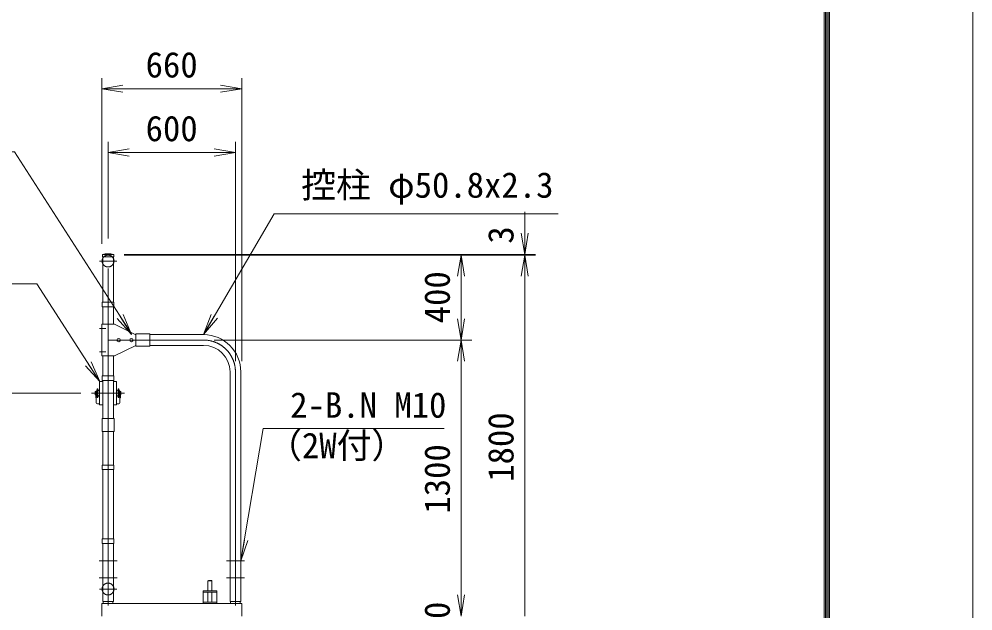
# Model space of a CAD drawing. Units: millimetres, scale not verified. Extents: x -10500 to 10500, y -7425 to 7425.
# Drawn here: x 6007 to 10500, y 542 to 3328 of the extents above; entities that cross this region are included whole.
import ezdxf
from ezdxf.enums import TextEntityAlignment as Align

# ---------------------------------------------------------------- set-up
doc = ezdxf.new("R2010")
doc.units = ezdxf.units.MM
doc.header["$LTSCALE"] = 50
for name, pattern in [('DASHED', [7.5, 6, -1.5]), ('USER1', [50.8, 31.75, -6.35, 6.35, -6.35]), ('USER2', [1.5, 1, -0.5])]:
    doc.linetypes.add(name, pattern=pattern)
for name, color, linetype, lineweight in [('0-1_D-BMK', 2, 'USER1', 13), ('0-2_D-STR-DIM', 7, 'Continuous', 9), ('0-3_0', 7, 'Continuous', 18), ('0-4_D-STR3', 3, 'Continuous', 13), ('0-5_D-STR1', 1, 'Continuous', 18), ('0-6_D-STR2', 7, 'Continuous', 9), ('0-9_D-STR-TXT', 7, 'Continuous', 9), ('0-B_D-TTL', 7, 'Continuous', 9)]:
    doc.layers.add(name, color=color, linetype=linetype, lineweight=lineweight)
doc.styles.add('ＭＳ ゴシック', font='')
doc.styles.get('ＭＳ ゴシック').set_extended_font_data('MS Gothic')

# ---------------------------------------------------------------- blocks, each defined once
blk = doc.blocks.new('_Open')
at = {"layer": '0-3_0', "lineweight": 9}
blk.add_line((-50, 8.33), (0, 0), dxfattribs=at)
blk.add_lwpolyline([(-50, -8.33), (0, 0), (-50, 0)], dxfattribs=at)

msp = doc.modelspace()

# ---------------------------------------------------------------- linework, layer by layer
at = {"layer": '0-1_D-BMK'}
for p, q in [((6426.01, 566.98), (6426.01, 2244.98)), ((6426.01, 566.98), (6426.01, 2244.98)), ((6426.01, 566.98), (6426.01, 2244.98)), ((6466.83, 2188.97), (6385.2, 2188.97)), ((6415.17, 1871.97), (6386.06, 1871.97)), ((6426.01, 1816.97), (6876.01, 1816.97)), ((6415.17, 1761.97), (6386.06, 1761.97)), ((7026.01, 566.98), (7026.01, 1666.97)), ((7026.01, 566.98), (7026.01, 1666.97)), ((7026.01, 566.98), (7026.01, 1666.97)), ((7026.01, 566.98), (7026.01, 1666.97)), ((6503.74, 1566.98), (6348.29, 1566.98)), ((6468.41, 776.98), (6383.61, 776.98)), ((7068.41, 776.98), (6983.61, 776.98)), ((6468.41, 696.98), (6383.61, 696.98)), ((7068.41, 696.98), (6983.61, 696.98)), ((6466.83, 644.98), (6385.2, 644.98)), ((6466.83, 644.98), (6385.2, 644.98))]:
    msp.add_line(p, q, dxfattribs=at)
msp.add_arc((6876.01, 1666.97), 150, 0, 90, dxfattribs=at)
at = {"layer": '0-2_D-STR-DIM'}
for p, q in [((6396.01, 2269.98), (6396.01, 3049.98)), ((7056.01, 1716.97), (7056.01, 3049.98)), ((6496.01, 2999.98), (6956.01, 2999.98)), ((6426.01, 2294.98), (6426.01, 2749.98)), ((7026.01, 1716.97), (7026.01, 2749.98)), ((6526.01, 2699.98), (6926.01, 2699.98)), ((8388.9, 2319.98), (8388.9, 2419.98)), ((6502.61, 2219.98), (8438.9, 2219.98)), ((6502.61, 2216.97), (8138.9, 2216.97)), ((6502.61, 2216.97), (8438.9, 2216.97)), ((6502.61, 2216.97), (8438.9, 2216.97)), ((8388.9, 2216.97), (8388.9, 2219.98)), ((8088.9, 2116.97), (8088.9, 1916.97)), ((8388.9, 2116.97), (8388.9, 516.98)), ((8388.9, 2116.97), (8388.9, 2016.97)), ((6926.01, 1816.97), (8138.9, 1816.97)), ((6926.01, 1816.97), (8138.9, 1816.97)), ((8088.9, 1716.97), (8088.9, 616.98)), ((6298.29, 1566.98), (5826.01, 1566.98)), ((8088.9, 616.98), (8088.9, 716.98))]:
    msp.add_line(p, q, dxfattribs=at)
at = {"layer": '0-4_D-STR3'}
for p, q in [((6453.71, 1994.97), (6398.31, 1994.97)), ((6398.31, 1973.97), (6398.31, 1994.97)), ((6453.71, 1973.97), (6453.71, 1994.97)), ((6453.71, 1973.97), (6398.31, 1973.97)), ((6397.41, 1741.97), (6397.41, 1891.97)), ((6456.01, 1891.97), (6397.41, 1891.97)), ((6456.01, 1891.97), (6556.01, 1841.97)), ((6622.01, 1845.52), (6556.01, 1845.52)), ((6556.01, 1845.52), (6556.01, 1788.42)), ((6622.01, 1845.52), (6622.01, 1788.42)), ((6556.01, 1841.97), (6556.01, 1791.97)), ((6456.01, 1741.97), (6556.01, 1791.97)), ((6622.01, 1788.42), (6556.01, 1788.42)), ((6397.41, 1741.97), (6456.01, 1741.97)), ((6386.39, 1514.23), (6386.39, 1619.73)), ((6388.64, 1621.98), (6400.61, 1621.98)), ((6453.71, 1647.97), (6398.31, 1647.97)), ((6398.31, 1626.97), (6398.31, 1647.97)), ((6453.71, 1626.97), (6398.31, 1626.97)), ((6463.39, 1621.98), (6451.41, 1621.98)), ((6453.71, 1626.97), (6453.71, 1647.97)), ((6465.64, 1514.23), (6465.64, 1619.73)), ((6365.29, 1561.23), (6365.29, 1572.73)), ((6370.79, 1574.48), (6365.99, 1574.48)), ((6367.61, 1576.98), (6367.61, 1574.48)), ((6370.79, 1557.98), (6370.79, 1575.98)), ((6372.29, 1577.48), (6373.29, 1577.48)), ((6373.79, 1551.98), (6373.79, 1581.98)), ((6373.79, 1581.98), (6374.79, 1581.98)), ((6374.79, 1546.98), (6374.79, 1586.98)), ((6374.79, 1586.98), (6377.79, 1586.98)), ((6377.79, 1546.98), (6377.79, 1586.98)), ((6377.79, 1575.98), (6379.56, 1578.32)), ((6382.59, 1580.48), (6386.39, 1580.48)), ((6469.44, 1580.48), (6465.64, 1580.48)), ((6474.24, 1575.98), (6472.47, 1578.32)), ((6474.24, 1546.98), (6474.24, 1586.98)), ((6477.24, 1586.98), (6474.24, 1586.98)), ((6477.24, 1546.98), (6477.24, 1586.98)), ((6478.24, 1581.98), (6477.24, 1581.98)), ((6478.24, 1551.98), (6478.24, 1581.98)), ((6479.74, 1577.48), (6478.74, 1577.48)), ((6481.24, 1557.98), (6481.24, 1575.98)), ((6481.24, 1574.48), (6486.04, 1574.48)), ((6486.74, 1561.23), (6486.74, 1572.73)), ((6370.79, 1570.98), (6365.99, 1570.98)), ((6370.79, 1562.98), (6365.99, 1562.98)), ((6370.79, 1559.48), (6365.99, 1559.48)), ((6367.61, 1559.48), (6367.61, 1546.98)), ((6370.61, 1541.98), (6370.61, 1521.98)), ((6372.29, 1556.48), (6373.29, 1556.48)), ((6373.79, 1551.98), (6374.79, 1551.98)), ((6374.79, 1546.98), (6377.79, 1546.98)), ((6377.79, 1557.98), (6379.56, 1555.64)), ((6382.59, 1553.48), (6386.39, 1553.48)), ((6469.44, 1553.48), (6465.64, 1553.48)), ((6474.24, 1557.98), (6472.47, 1555.64)), ((6477.24, 1546.98), (6474.24, 1546.98)), ((6478.24, 1551.98), (6477.24, 1551.98)), ((6479.74, 1556.48), (6478.74, 1556.48)), ((6481.24, 1570.98), (6486.04, 1570.98)), ((6486.04, 1562.98), (6481.24, 1562.98)), ((6481.24, 1559.48), (6486.04, 1559.48)), ((6481.41, 1541.98), (6481.41, 1521.98)), ((6484.41, 1559.48), (6484.41, 1546.98)), ((6375.61, 1516.98), (6386.39, 1516.98)), ((6388.64, 1511.98), (6400.61, 1511.98)), ((6463.39, 1511.98), (6451.41, 1511.98)), ((6476.41, 1516.98), (6465.64, 1516.98)), ((6454.21, 1446.98), (6397.81, 1446.98)), ((6397.81, 1446.98), (6397.81, 1386.98)), ((6454.21, 1446.98), (6454.21, 1386.98)), ((6454.21, 1386.98), (6397.81, 1386.98)), ((6453.71, 1227.97), (6398.31, 1227.97)), ((6398.31, 1227.97), (6398.31, 1206.97)), ((6453.71, 1227.97), (6453.71, 1206.97)), ((6453.71, 1206.97), (6398.31, 1206.97)), ((6453.71, 880.97), (6398.31, 880.97)), ((6398.31, 880.97), (6398.31, 859.97)), ((6453.71, 859.97), (6398.31, 859.97)), ((6453.71, 880.97), (6453.71, 859.97)), ((6898.51, 685.66), (6896.51, 683.66)), ((6915.51, 683.66), (6896.51, 683.66)), ((6896.51, 683.66), (6896.51, 636.98)), ((6913.51, 685.66), (6898.51, 685.66)), ((6913.51, 685.66), (6915.51, 683.66)), ((6915.51, 683.66), (6915.51, 636.98)), ((6873.51, 636.98), (6873.51, 630.98)), ((6873.51, 636.98), (6873.51, 576.98)), ((6896.51, 630.98), (6896.51, 582.98)), ((6915.51, 630.98), (6915.51, 582.98)), ((6938.51, 636.98), (6938.51, 576.98)), ((6873.51, 582.98), (6873.51, 576.98))]:
    msp.add_line(p, q, dxfattribs=at)
at = {"layer": '0-4_D-STR3', "linetype": 'USER2'}
for p, q in [((6370.61, 1559.48), (6370.61, 1541.98)), ((6481.41, 1559.48), (6481.41, 1541.98))]:
    msp.add_line(p, q, dxfattribs=at)
at = {"layer": '0-4_D-STR3'}
for points in [[(6367.61, 1576.98), (6370.61, 1576.98), (6370.61, 1574.48)], [(6873.51, 636.98), (6938.51, 636.98), (6938.51, 630.98), (6873.51, 630.98)], [(6873.51, 582.98), (6938.51, 582.98), (6938.51, 576.98), (6873.51, 576.98)]]:
    msp.add_lwpolyline(points, dxfattribs=at)
for centre in [(6476.01, 1816.97), (6536.01, 1816.97)]:
    msp.add_circle(centre, 8, dxfattribs=at)
for centre, radius, start, end in [((6388.64, 1619.73), 2.25, 90, 180), ((6463.39, 1619.73), 2.25, 0, 90), ((6367.82, 1572.73), 2.54, 136.35169, 223.64831), ((6372.29, 1575.98), 1.5, 90, 180), ((6373.29, 1577.98), 0.5, 270, 0), ((6382.59, 1577.28), 3.2, 90, 161.05067), ((6469.44, 1577.28), 3.2, 18.94933, 90), ((6478.74, 1577.98), 0.5, 180, 270), ((6479.74, 1575.98), 1.5, 0, 90), ((6484.21, 1572.73), 2.54, 316.35169, 43.64831), ((6377.06, 1566.98), 11.78, 160.14751, 199.85249), ((6367.82, 1561.23), 2.54, 136.39452, 223.60548), ((6363.46, 1541.08), 7.21, 7.10672, 54.8208), ((6372.29, 1557.98), 1.5, 180, 270), ((6373.29, 1555.98), 0.5, 0, 90), ((6382.59, 1556.68), 3.2, 198.94933, 270), ((6469.44, 1556.68), 3.2, 270, 341.05067), ((6478.74, 1555.98), 0.5, 90, 180), ((6479.74, 1557.98), 1.5, 270, 0), ((6488.57, 1541.08), 7.21, 125.1792, 172.89328), ((6474.97, 1566.98), 11.78, 340.14751, 19.85249), ((6484.21, 1561.23), 2.54, 316.39452, 43.60548), ((6375.61, 1521.98), 5, 180, 270), ((6388.64, 1514.23), 2.25, 180, 270), ((6463.39, 1514.23), 2.25, 270, 0), ((6476.41, 1521.98), 5, 270, 0)]:
    msp.add_arc(centre, radius, start, end, dxfattribs=at)
at = {"layer": '0-5_D-STR1'}
for p, q in [((6452.61, 2219.98), (6399.41, 2219.98)), ((6399.41, 2208.98), (6399.41, 2219.98)), ((6452.61, 2208.98), (6399.41, 2208.98)), ((6400.61, 1994.97), (6400.61, 2208.98)), ((6400.61, 1994.97), (6400.61, 2208.98)), ((6451.41, 1994.97), (6451.41, 2208.98)), ((6451.41, 1994.97), (6451.41, 2208.98)), ((6452.61, 2208.98), (6452.61, 2219.98)), ((6400.61, 1891.97), (6400.61, 1973.97)), ((6400.61, 1891.97), (6400.61, 1973.97)), ((6451.41, 1891.97), (6451.41, 1973.97)), ((6451.41, 1891.97), (6451.41, 1973.97)), ((6555.21, 1842.37), (6556.01, 1842.37)), ((6622.01, 1842.37), (6876.01, 1842.37)), ((6555.21, 1791.57), (6556.01, 1791.57)), ((6622.01, 1791.57), (6876.01, 1791.57)), ((6400.61, 1647.97), (6400.61, 1741.97)), ((6400.61, 1647.97), (6400.61, 1741.97)), ((6451.41, 1647.97), (6451.41, 1741.97)), ((7000.61, 586.98), (7000.61, 1666.97)), ((7000.61, 586.98), (7000.61, 1666.97)), ((7000.61, 586.98), (7000.61, 1666.97)), ((7051.41, 586.98), (7051.41, 1666.97)), ((7051.41, 586.98), (7051.41, 1666.97)), ((6400.61, 1446.98), (6400.61, 1626.97)), ((6400.61, 1446.98), (6400.61, 1626.97)), ((6451.41, 1446.98), (6451.41, 1626.97)), ((6400.61, 1227.97), (6400.61, 1386.98)), ((6400.61, 1227.97), (6400.61, 1386.98)), ((6451.41, 1227.97), (6451.41, 1386.98)), ((6451.41, 1227.97), (6451.41, 1386.98)), ((6400.61, 880.97), (6400.61, 1206.97)), ((6400.61, 880.97), (6400.61, 1206.97)), ((6451.41, 880.97), (6451.41, 1206.97)), ((6451.41, 880.97), (6451.41, 1206.97)), ((6400.61, 586.98), (6400.61, 859.97)), ((6400.61, 586.98), (6400.61, 859.97)), ((6451.41, 586.98), (6451.41, 859.97)), ((6451.41, 586.98), (6451.41, 859.97)), ((6451.41, 586.98), (6400.61, 586.98)), ((6403.51, 576.98), (6403.51, 586.98)), ((6448.51, 576.98), (6448.51, 586.98)), ((7051.41, 586.98), (7000.61, 586.98)), ((7003.51, 576.98), (7003.51, 586.98)), ((7048.51, 576.98), (7048.51, 586.98)), ((7056.01, 576.98), (6396.01, 576.98)), ((6396.01, 576.98), (6396.01, 516.98)), ((7056.01, 576.98), (7056.01, 516.98))]:
    msp.add_line(p, q, dxfattribs=at)
for centre, radius, start, end in [((6426.01, 2103.55), 119.43, 77.13052, 102.86948), ((6876.01, 1666.97), 175.4, 0, 90), ((6876.01, 1666.97), 124.6, 0, 90)]:
    msp.add_arc(centre, radius, start, end, dxfattribs=at)
at = {"layer": '0-6_D-STR2', "linetype": 'DASHED'}
for centre in [(6426.01, 2188.97), (6426.01, 644.98)]:
    msp.add_circle(centre, 28, dxfattribs=at)
at = {"layer": '0-9_D-STR-TXT'}
for points in [[(5215.68, 2703.52), (5984.82, 2703.52), (6535.78, 1845.59)], [(8545.49, 2410.79), (7208.79, 2410.79), (6877.03, 1844.1)], [(5341.46, 2081.39), (6090.88, 2081.39), (6385.96, 1623)], [(8009.69, 1401.21), (7156.64, 1401.21), (7051.75, 778.95)]]:
    msp.add_lwpolyline(points, dxfattribs=at)
at = {"layer": '0-B_D-TTL', "color": 2, "lineweight": 18}
msp.add_lwpolyline([(-10500, 7425), (10500, 7425), (10500, -7425), (-10500, -7425)], close=True, dxfattribs=at)
at = {"layer": '0-B_D-TTL'}
for points in [[(-9825, 6875), (9825, 6875), (9825, -6875), (-9825, -6875)], [(-9818.75, 6868.75), (9818.75, 6868.75), (9818.75, -6868.75), (-9818.75, -6868.75)], [(-9812.5, 6862.5), (9812.5, 6862.5), (9812.5, -6862.5), (-9812.5, -6862.5)], [(-9806.25, 6856.25), (9806.25, 6856.25), (9806.25, -6856.25), (-9806.25, -6856.25)], [(-9800, 6850), (9800, 6850), (9800, -6850), (-9800, -6850)]]:
    msp.add_lwpolyline(points, close=True, dxfattribs=at)

# ---------------------------------------------------------------- block references
at = {"layer": '0-2_D-STR-DIM', "xscale": 2, "yscale": 2}
for p, rotation in [((6396.01, 2999.98), 180), ((6426.01, 2699.98), 180), ((8388.9, 2219.98), 270), ((8088.9, 2216.97), 90), ((8388.9, 2216.97), 90), ((8388.9, 2216.97), 90), ((8088.9, 1816.97), 270), ((8088.9, 1816.97), 90), ((8088.9, 516.98), 270), ((8088.9, 516.98), 270)]:
    msp.add_blockref('_Open', p, dxfattribs=dict(at, rotation=rotation))
for p in [(7056.01, 2999.98), (7026.01, 2699.98)]:
    msp.add_blockref('_Open', p, dxfattribs=at)
at = {"layer": '0-9_D-STR-TXT', "xscale": 2, "yscale": 2}
for p, rotation in [((6536.86, 1843.91), 302.70853), ((6876.01, 1842.37), 239.65368), ((6387.05, 1621.32), 302.77095), ((7051.41, 776.98), 260.43196)]:
    msp.add_blockref('_Open', p, dxfattribs=dict(at, rotation=rotation))

# ---------------------------------------------------------------- texts
at = {"layer": '0-2_D-STR-DIM', "style": 'ＭＳ ゴシック'}
for s, p in [('660', (6602.89, 3016.85)), ('600', (6602.89, 2716.85))]:
    msp.add_text(s, height=120.2, dxfattribs=at).set_placement(p, align=Align.BOTTOM_LEFT)
for s, p in [('3', (8372.03, 2270.66)), ('400', (8072.03, 1895.72)), ('1800', (8372.03, 1149.72)), ('1300', (8072.03, 999.72)), ('100', (8072.03, 340.35))]:
    msp.add_text(s, height=120.2, rotation=90, dxfattribs=at).set_placement(p, align=Align.BOTTOM_LEFT)
at = {"layer": '0-9_D-STR-TXT', "style": 'ＭＳ ゴシック'}
for s, p in [('控柱 φ50.8x2.3', (7336.1, 2450.82)), ('2-B.N M10', (7283.95, 1415.23)), ('（2W付）', (7175.23, 1224.9))]:
    msp.add_text(s, height=120.2, dxfattribs=at).set_placement(p, align=Align.BOTTOM_LEFT)

doc.saveas('drawing.dxf')
